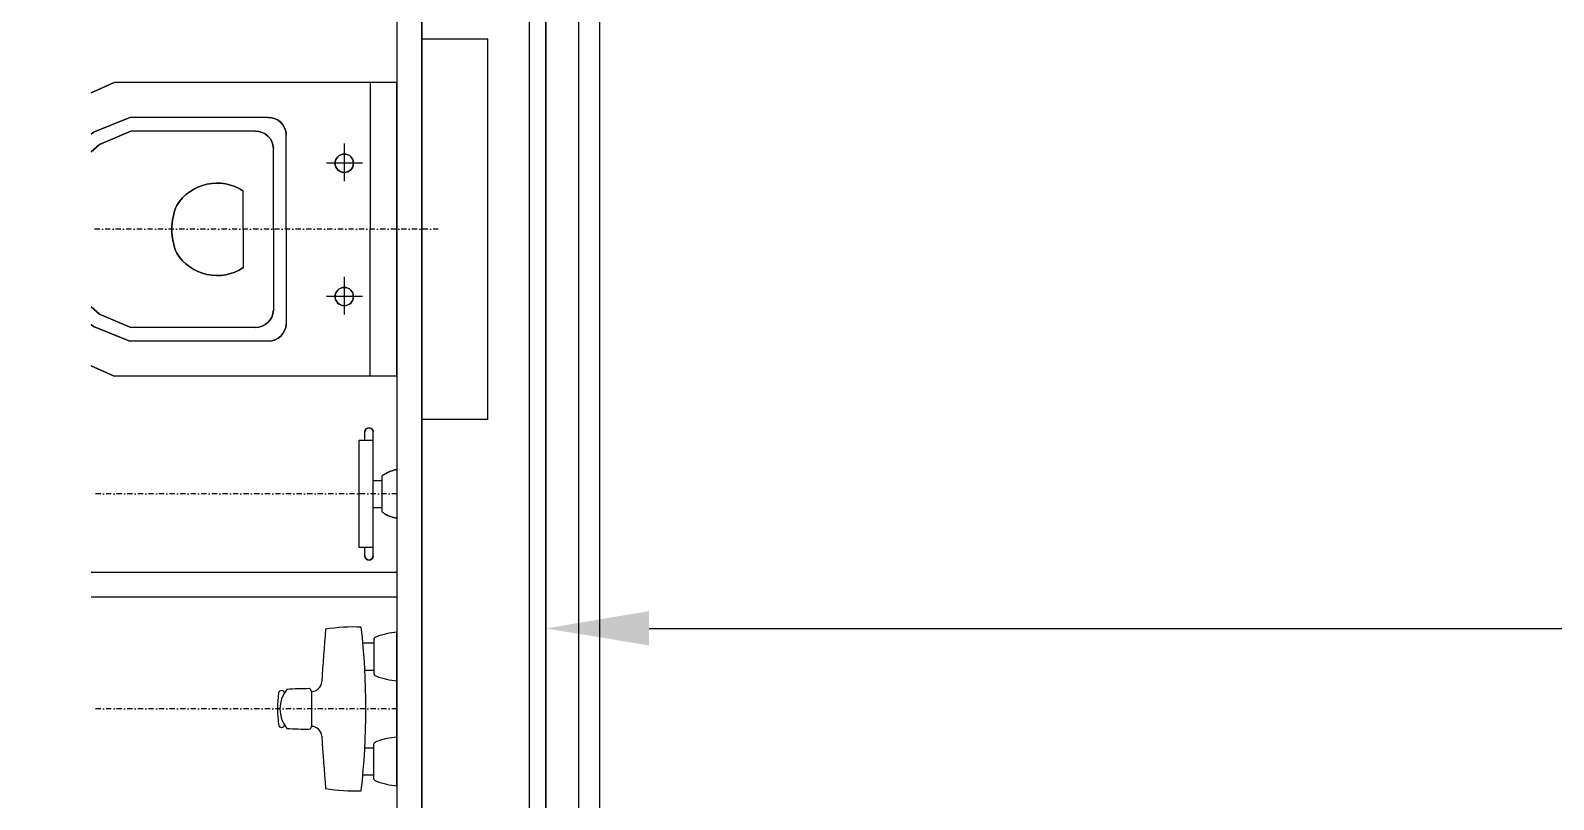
# Model space of a CAD drawing. Header units: millimetres. Extents: x 1226973 to 1255433, y -218643 to -189722.
# Drawn here: x 1236349 to 1238192, y -193767 to -192837 of the extents above; entities that cross this region are included whole.
import ezdxf

# ---------------------------------------------------------------- set-up
doc = ezdxf.new("R2010")
doc.units = ezdxf.units.MM
doc.linetypes.add('DASHDOT2', pattern=[12.7, 6.35, -3.175, 0, -3.175])
for name, color, linetype in [('Divar-komek', 7, 'Continuous'), ('Kafel', 7, 'Continuous'), ('OFFICE_BOUNDARY', 3, 'Continuous'), ('Santexnika', 7, 'Continuous'), ('Tavan', 7, 'Continuous')]:
    doc.layers.add(name, color=color, linetype=linetype)

msp = doc.modelspace()

# ---------------------------------------------------------------- linework, layer by layer
at = {"color": 1, "lineweight": 30}
msp.add_line((1236972.5, -197142.1), (1236972.5, -190122.1), dxfattribs=at)
msp.add_line((1236822.5, -197003.2), (1236822.5, -190702.1))
at = {"color": 0, "lineweight": -2, "transparency": 16777216}
for p, q in [((1236972.5, -193641.3), (1236972.5, -193497.2)), ((1237097.5, -193559.7), (1240247.5, -193559.7))]:
    msp.add_line(p, q, dxfattribs=at)
msp.add_lwpolyline([(1237012.5, -194542.1), (1237012.5, -190262.1), (1237132.5, -190262.1), (1237132.5, -190122.1), (1240332.5, -190122.1), (1240332.5, -190262.1), (1240892.5, -190262.1), (1240892.5, -192172.1), (1240372.5, -192172.1), (1240372.5, -194542.1)])
at = {"color": 0, "transparency": 16777216}
msp.add_solid([(1237097.5, -193538.8), (1237097.5, -193580.5), (1236972.5, -193559.7)], dxfattribs=at)
at = {"layer": 'Divar-komek'}
for p, q in [((1236822.5, -190902.1), (1236822.5, -197237.1)), ((1236952.5, -190902.1), (1236952.5, -197367.1))]:
    msp.add_line(p, q, dxfattribs=at)
at = {"layer": 'Kafel'}
for p, q in [((1236792.5, -190732.1), (1236792.5, -197212.1)), ((1236822.5, -190902.1), (1236822.5, -197212.1))]:
    msp.add_line(p, q, dxfattribs=at)
at = {"layer": 'OFFICE_BOUNDARY'}
msp.add_lwpolyline([(1237012.5, -190122.1), (1240892.5, -190122.1), (1240892.5, -192152.1), (1249632.5, -192152.1), (1249632.5, -200662.1), (1255032.5, -200662.1), (1255032.5, -209642.1), (1249452.5, -209642.1), (1249452.5, -215022.1), (1249482.5, -215022.1), (1249482.5, -218242.1), (1243522.5, -218242.1), (1243522.5, -209612.1), (1240552.5, -209612.1), (1240552.5, -203822.1), (1238522.5, -203822.1), (1238522.5, -201602.1), (1233202.5, -201602.1), (1233202.5, -197142.1), (1236972.5, -197142.1), (1236972.5, -190122.1), (1237012.5, -190122.1)], close=True, dxfattribs=at)
at = {"layer": 'Santexnika'}
for p, q in [((1236902.5, -192847.1), (1236822.5, -192847.1)), ((1236822.5, -193307.1), (1236822.5, -192847.1)), ((1236902.5, -192847.1), (1236822.5, -192847.1)), ((1236822.5, -193307.1), (1236822.5, -192847.1)), ((1236902.5, -192847.1), (1236822.5, -192847.1)), ((1236822.5, -193307.1), (1236822.5, -192847.1)), ((1236902.5, -192847.1), (1236822.5, -192847.1)), ((1236822.5, -193307.1), (1236822.5, -192847.1)), ((1236902.5, -192847.1), (1236822.5, -192847.1)), ((1236822.5, -193307.1), (1236822.5, -192847.1)), ((1236902.5, -192847.1), (1236822.5, -192847.1)), ((1236822.5, -193307.1), (1236822.5, -192847.1)), ((1236902.5, -192847.1), (1236822.5, -192847.1)), ((1236822.5, -193307.1), (1236822.5, -192847.1)), ((1236902.5, -192847.1), (1236822.5, -192847.1)), ((1236822.5, -193307.1), (1236822.5, -192847.1)), ((1236902.5, -193307.1), (1236902.5, -192847.1)), ((1236902.5, -193307.1), (1236902.5, -192847.1)), ((1236902.5, -193307.1), (1236902.5, -192847.1)), ((1236902.5, -193307.1), (1236902.5, -192847.1)), ((1236902.5, -193307.1), (1236902.5, -192847.1)), ((1236902.5, -193307.1), (1236902.5, -192847.1)), ((1236902.5, -193307.1), (1236902.5, -192847.1)), ((1236902.5, -193307.1), (1236902.5, -192847.1)), ((1236792.5, -192899.6), (1236450.4, -192899.6)), ((1236792.5, -192899.6), (1236450.4, -192899.6)), ((1236792.5, -192899.6), (1236450.4, -192899.6)), ((1236792.5, -192899.6), (1236450.4, -192899.6)), ((1236792.5, -192899.6), (1236450.4, -192899.6)), ((1236792.5, -192899.6), (1236450.4, -192899.6)), ((1236792.5, -192899.6), (1236450.4, -192899.6)), ((1236792.5, -192899.6), (1236450.4, -192899.6)), ((1236760, -192899.6), (1236760, -193077.1)), ((1236760, -192899.6), (1236760, -193077.1)), ((1236760, -192899.6), (1236760, -193077.1)), ((1236760, -192899.6), (1236760, -193077.1)), ((1236760, -192899.6), (1236760, -193077.1)), ((1236760, -192899.6), (1236760, -193077.1)), ((1236760, -192899.6), (1236760, -193077.1)), ((1236760, -192899.6), (1236760, -193077.1)), ((1236792.5, -193254.6), (1236792.5, -192899.6)), ((1236792.5, -193254.6), (1236792.5, -192899.6)), ((1236792.5, -193254.6), (1236792.5, -192899.6)), ((1236792.5, -193254.6), (1236792.5, -192899.6)), ((1236792.5, -193254.6), (1236792.5, -192899.6)), ((1236792.5, -193254.6), (1236792.5, -192899.6)), ((1236792.5, -193254.6), (1236792.5, -192899.6)), ((1236792.5, -193254.6), (1236792.5, -192899.6)), ((1236637, -192941.8), (1236469.1, -192941.8)), ((1236637, -192941.8), (1236469.1, -192941.8)), ((1236637, -192941.8), (1236469.1, -192941.8)), ((1236637, -192941.8), (1236469.1, -192941.8)), ((1236637, -192941.8), (1236469.1, -192941.8)), ((1236637, -192941.8), (1236469.1, -192941.8)), ((1236637, -192941.8), (1236469.1, -192941.8)), ((1236637, -192941.8), (1236469.1, -192941.8)), ((1236621.5, -192958.3), (1236470.6, -192958.3)), ((1236621.5, -192958.3), (1236470.6, -192958.3)), ((1236621.5, -192958.3), (1236470.6, -192958.3)), ((1236621.5, -192958.3), (1236470.6, -192958.3)), ((1236621.5, -192958.3), (1236470.6, -192958.3)), ((1236621.5, -192958.3), (1236470.6, -192958.3)), ((1236621.5, -192958.3), (1236470.6, -192958.3)), ((1236621.5, -192958.3), (1236470.6, -192958.3)), ((1236658.4, -193077.1), (1236658.4, -192962.8)), ((1236658.4, -193077.1), (1236658.4, -192962.8)), ((1236658.4, -193077.1), (1236658.4, -192962.8)), ((1236658.4, -193077.1), (1236658.4, -192962.8)), ((1236658.4, -193077.1), (1236658.4, -192962.8)), ((1236658.4, -193077.1), (1236658.4, -192962.8)), ((1236658.4, -193077.1), (1236658.4, -192962.8)), ((1236658.4, -193077.1), (1236658.4, -192962.8)), ((1236643, -193077.1), (1236643, -192979.3)), ((1236643, -193077.1), (1236643, -192979.3)), ((1236643, -193077.1), (1236643, -192979.3)), ((1236643, -193077.1), (1236643, -192979.3)), ((1236643, -193077.1), (1236643, -192979.3)), ((1236643, -193077.1), (1236643, -192979.3)), ((1236643, -193077.1), (1236643, -192979.3)), ((1236643, -193077.1), (1236643, -192979.3)), ((1236729, -193018.9), (1236729, -192973.4)), ((1236729, -193018.9), (1236729, -192973.4)), ((1236729, -193018.9), (1236729, -192973.4)), ((1236729, -193018.9), (1236729, -192973.4)), ((1236729, -193018.9), (1236729, -192973.4)), ((1236729, -193018.9), (1236729, -192973.4)), ((1236729, -193018.9), (1236729, -192973.4)), ((1236729, -193018.9), (1236729, -192973.4)), ((1236750.9, -192997.2), (1236707.1, -192997.2)), ((1236750.9, -192997.2), (1236707.1, -192997.2)), ((1236750.9, -192997.2), (1236707.1, -192997.2)), ((1236750.9, -192997.2), (1236707.1, -192997.2)), ((1236750.9, -192997.2), (1236707.1, -192997.2)), ((1236750.9, -192997.2), (1236707.1, -192997.2)), ((1236750.9, -192997.2), (1236707.1, -192997.2)), ((1236750.9, -192997.2), (1236707.1, -192997.2)), ((1236606.6, -193077.1), (1236606.6, -193030.8)), ((1236606.6, -193077.1), (1236606.6, -193030.8)), ((1236606.6, -193077.1), (1236606.6, -193030.8)), ((1236606.6, -193077.1), (1236606.6, -193030.8)), ((1236606.6, -193077.1), (1236606.6, -193030.8)), ((1236606.6, -193077.1), (1236606.6, -193030.8)), ((1236606.6, -193077.1), (1236606.6, -193030.8)), ((1236606.6, -193077.1), (1236606.6, -193030.8)), ((1236606.6, -193077.1), (1236606.6, -193123.5)), ((1236606.6, -193077.1), (1236606.6, -193123.5)), ((1236606.6, -193077.1), (1236606.6, -193123.5)), ((1236606.6, -193077.1), (1236606.6, -193123.5)), ((1236606.6, -193077.1), (1236606.6, -193123.5)), ((1236606.6, -193077.1), (1236606.6, -193123.5)), ((1236606.6, -193077.1), (1236606.6, -193123.5)), ((1236606.6, -193077.1), (1236606.6, -193123.5)), ((1236643, -193077.1), (1236643, -193174.9)), ((1236643, -193077.1), (1236643, -193174.9)), ((1236643, -193077.1), (1236643, -193174.9)), ((1236643, -193077.1), (1236643, -193174.9)), ((1236643, -193077.1), (1236643, -193174.9)), ((1236643, -193077.1), (1236643, -193174.9)), ((1236643, -193077.1), (1236643, -193174.9)), ((1236643, -193077.1), (1236643, -193174.9)), ((1236658.4, -193077.1), (1236658.4, -193191.5)), ((1236658.4, -193077.1), (1236658.4, -193191.5)), ((1236658.4, -193077.1), (1236658.4, -193191.5)), ((1236658.4, -193077.1), (1236658.4, -193191.5)), ((1236658.4, -193077.1), (1236658.4, -193191.5)), ((1236658.4, -193077.1), (1236658.4, -193191.5)), ((1236658.4, -193077.1), (1236658.4, -193191.5)), ((1236658.4, -193077.1), (1236658.4, -193191.5)), ((1236760, -193254.6), (1236760, -193077.1)), ((1236760, -193254.6), (1236760, -193077.1)), ((1236760, -193254.6), (1236760, -193077.1)), ((1236760, -193254.6), (1236760, -193077.1)), ((1236760, -193254.6), (1236760, -193077.1)), ((1236760, -193254.6), (1236760, -193077.1)), ((1236760, -193254.6), (1236760, -193077.1)), ((1236760, -193254.6), (1236760, -193077.1)), ((1236729, -193180.1), (1236729, -193134.5)), ((1236729, -193180.1), (1236729, -193134.5)), ((1236729, -193180.1), (1236729, -193134.5)), ((1236729, -193180.1), (1236729, -193134.5)), ((1236729, -193180.1), (1236729, -193134.5)), ((1236729, -193180.1), (1236729, -193134.5)), ((1236729, -193180.1), (1236729, -193134.5)), ((1236729, -193180.1), (1236729, -193134.5)), ((1236750.9, -193158.4), (1236707.1, -193158.4)), ((1236750.9, -193158.4), (1236707.1, -193158.4)), ((1236750.9, -193158.4), (1236707.1, -193158.4)), ((1236750.9, -193158.4), (1236707.1, -193158.4)), ((1236750.9, -193158.4), (1236707.1, -193158.4)), ((1236750.9, -193158.4), (1236707.1, -193158.4)), ((1236750.9, -193158.4), (1236707.1, -193158.4)), ((1236750.9, -193158.4), (1236707.1, -193158.4)), ((1236621.5, -193195.9), (1236470.6, -193195.9)), ((1236621.5, -193195.9), (1236470.6, -193195.9)), ((1236621.5, -193195.9), (1236470.6, -193195.9)), ((1236621.5, -193195.9), (1236470.6, -193195.9)), ((1236621.5, -193195.9), (1236470.6, -193195.9)), ((1236621.5, -193195.9), (1236470.6, -193195.9)), ((1236621.5, -193195.9), (1236470.6, -193195.9)), ((1236621.5, -193195.9), (1236470.6, -193195.9)), ((1236637, -193212.4), (1236469.1, -193212.4)), ((1236637, -193212.4), (1236469.1, -193212.4)), ((1236637, -193212.4), (1236469.1, -193212.4)), ((1236637, -193212.4), (1236469.1, -193212.4)), ((1236637, -193212.4), (1236469.1, -193212.4)), ((1236637, -193212.4), (1236469.1, -193212.4)), ((1236637, -193212.4), (1236469.1, -193212.4)), ((1236637, -193212.4), (1236469.1, -193212.4)), ((1236792.5, -193254.6), (1236450.4, -193254.6)), ((1236792.5, -193254.6), (1236450.4, -193254.6)), ((1236792.5, -193254.6), (1236450.4, -193254.6)), ((1236792.5, -193254.6), (1236450.4, -193254.6)), ((1236792.5, -193254.6), (1236450.4, -193254.6)), ((1236792.5, -193254.6), (1236450.4, -193254.6)), ((1236792.5, -193254.6), (1236450.4, -193254.6)), ((1236792.5, -193254.6), (1236450.4, -193254.6)), ((1236902.5, -193307.1), (1236822.5, -193307.1)), ((1236902.5, -193307.1), (1236822.5, -193307.1)), ((1236902.5, -193307.1), (1236822.5, -193307.1)), ((1236902.5, -193307.1), (1236822.5, -193307.1)), ((1236902.5, -193307.1), (1236822.5, -193307.1)), ((1236902.5, -193307.1), (1236822.5, -193307.1)), ((1236902.5, -193307.1), (1236822.5, -193307.1)), ((1236902.5, -193307.1), (1236822.5, -193307.1)), ((1236746.7, -193461.8), (1236746.7, -193332.5)), ((1236763.7, -193332.5), (1236746.7, -193332.5)), ((1236746.7, -193461.8), (1236746.7, -193332.5)), ((1236763.7, -193332.5), (1236746.7, -193332.5)), ((1236746.7, -193461.8), (1236746.7, -193332.5)), ((1236763.7, -193332.5), (1236746.7, -193332.5)), ((1236746.7, -193461.8), (1236746.7, -193332.5)), ((1236763.7, -193332.5), (1236746.7, -193332.5)), ((1236746.7, -193461.8), (1236746.7, -193332.5)), ((1236763.7, -193332.5), (1236746.7, -193332.5)), ((1236746.7, -193461.8), (1236746.7, -193332.5)), ((1236763.7, -193332.5), (1236746.7, -193332.5)), ((1236746.7, -193461.8), (1236746.7, -193332.5)), ((1236763.7, -193332.5), (1236746.7, -193332.5)), ((1236746.7, -193461.8), (1236746.7, -193332.5)), ((1236763.7, -193332.5), (1236746.7, -193332.5)), ((1236753.7, -193332.5), (1236753.7, -193322.1)), ((1236753.7, -193332.5), (1236753.7, -193322.1)), ((1236753.7, -193332.5), (1236753.7, -193322.1)), ((1236753.7, -193332.5), (1236753.7, -193322.1)), ((1236753.7, -193332.5), (1236753.7, -193322.1)), ((1236753.7, -193332.5), (1236753.7, -193322.1)), ((1236753.7, -193332.5), (1236753.7, -193322.1)), ((1236753.7, -193332.5), (1236753.7, -193322.1)), ((1236763.7, -193472.1), (1236763.7, -193322.1)), ((1236763.7, -193472.1), (1236763.7, -193322.1)), ((1236763.7, -193472.1), (1236763.7, -193322.1)), ((1236763.7, -193472.1), (1236763.7, -193322.1)), ((1236763.7, -193472.1), (1236763.7, -193322.1)), ((1236763.7, -193472.1), (1236763.7, -193322.1)), ((1236763.7, -193472.1), (1236763.7, -193322.1)), ((1236763.7, -193472.1), (1236763.7, -193322.1)), ((1236792.5, -193367.7), (1236792.5, -193426.6)), ((1236792.5, -193367.7), (1236792.5, -193426.6)), ((1236792.5, -193367.7), (1236792.5, -193426.6)), ((1236792.5, -193367.7), (1236792.5, -193426.6)), ((1236792.5, -193367.7), (1236792.5, -193426.6)), ((1236792.5, -193367.7), (1236792.5, -193426.6)), ((1236792.5, -193367.7), (1236792.5, -193426.6)), ((1236792.5, -193367.7), (1236792.5, -193426.6)), ((1236763.7, -193380.7), (1236774.7, -193380.7)), ((1236763.7, -193380.7), (1236774.7, -193380.7)), ((1236763.7, -193380.7), (1236774.7, -193380.7)), ((1236763.7, -193380.7), (1236774.7, -193380.7)), ((1236763.7, -193380.7), (1236774.7, -193380.7)), ((1236763.7, -193380.7), (1236774.7, -193380.7)), ((1236763.7, -193380.7), (1236774.7, -193380.7)), ((1236763.7, -193380.7), (1236774.7, -193380.7)), ((1236774.7, -193419), (1236774.7, -193375.3)), ((1236774.7, -193419), (1236774.7, -193375.3)), ((1236774.7, -193419), (1236774.7, -193375.3)), ((1236774.7, -193419), (1236774.7, -193375.3)), ((1236774.7, -193419), (1236774.7, -193375.3)), ((1236774.7, -193419), (1236774.7, -193375.3)), ((1236774.7, -193419), (1236774.7, -193375.3)), ((1236774.7, -193419), (1236774.7, -193375.3)), ((1236763.7, -193413.6), (1236774.7, -193413.6)), ((1236763.7, -193413.6), (1236774.7, -193413.6)), ((1236763.7, -193413.6), (1236774.7, -193413.6)), ((1236763.7, -193413.6), (1236774.7, -193413.6)), ((1236763.7, -193413.6), (1236774.7, -193413.6)), ((1236763.7, -193413.6), (1236774.7, -193413.6)), ((1236763.7, -193413.6), (1236774.7, -193413.6)), ((1236763.7, -193413.6), (1236774.7, -193413.6)), ((1236763.7, -193461.8), (1236746.7, -193461.8)), ((1236763.7, -193461.8), (1236746.7, -193461.8)), ((1236763.7, -193461.8), (1236746.7, -193461.8)), ((1236763.7, -193461.8), (1236746.7, -193461.8)), ((1236763.7, -193461.8), (1236746.7, -193461.8)), ((1236763.7, -193461.8), (1236746.7, -193461.8)), ((1236763.7, -193461.8), (1236746.7, -193461.8)), ((1236763.7, -193461.8), (1236746.7, -193461.8)), ((1236753.7, -193472.1), (1236753.7, -193461.8)), ((1236753.7, -193472.1), (1236753.7, -193461.8)), ((1236753.7, -193472.1), (1236753.7, -193461.8)), ((1236753.7, -193472.1), (1236753.7, -193461.8)), ((1236753.7, -193472.1), (1236753.7, -193461.8)), ((1236753.7, -193472.1), (1236753.7, -193461.8)), ((1236753.7, -193472.1), (1236753.7, -193461.8)), ((1236753.7, -193472.1), (1236753.7, -193461.8)), ((1236792.5, -193492.1), (1236422.5, -193492.1)), ((1236792.5, -193492.1), (1236422.5, -193492.1)), ((1236792.5, -193492.1), (1236422.5, -193492.1)), ((1236792.5, -193492.1), (1236422.5, -193492.1)), ((1236792.5, -193492.1), (1236422.5, -193492.1)), ((1236792.5, -193492.1), (1236422.5, -193492.1)), ((1236792.5, -193492.1), (1236422.5, -193492.1)), ((1236792.5, -193492.1), (1236422.5, -193492.1)), ((1236792.5, -193522.1), (1236422.5, -193522.1)), ((1236792.5, -193522.1), (1236422.5, -193522.1)), ((1236792.5, -193522.1), (1236422.5, -193522.1)), ((1236792.5, -193522.1), (1236422.5, -193522.1)), ((1236792.5, -193522.1), (1236422.5, -193522.1)), ((1236792.5, -193522.1), (1236422.5, -193522.1)), ((1236792.5, -193522.1), (1236422.5, -193522.1)), ((1236792.5, -193522.1), (1236422.5, -193522.1)), ((1236751.3, -193577.2), (1236764.7, -193577.2)), ((1236751.3, -193577.2), (1236764.7, -193577.2)), ((1236751.3, -193577.2), (1236764.7, -193577.2)), ((1236751.3, -193577.2), (1236764.7, -193577.2)), ((1236751.3, -193577.2), (1236764.7, -193577.2)), ((1236751.3, -193577.2), (1236764.7, -193577.2)), ((1236751.3, -193577.2), (1236764.7, -193577.2)), ((1236751.3, -193577.2), (1236764.7, -193577.2)), ((1236764.7, -193571.8), (1236764.7, -193615.5)), ((1236764.7, -193571.8), (1236764.7, -193615.5)), ((1236764.7, -193571.8), (1236764.7, -193615.5)), ((1236764.7, -193571.8), (1236764.7, -193615.5)), ((1236764.7, -193571.8), (1236764.7, -193615.5)), ((1236764.7, -193571.8), (1236764.7, -193615.5)), ((1236764.7, -193571.8), (1236764.7, -193615.5)), ((1236764.7, -193571.8), (1236764.7, -193615.5)), ((1236792.5, -193750), (1236792.5, -193564.2)), ((1236792.5, -193750), (1236792.5, -193564.2)), ((1236792.5, -193750), (1236792.5, -193564.2)), ((1236792.5, -193750), (1236792.5, -193564.2)), ((1236792.5, -193750), (1236792.5, -193564.2)), ((1236792.5, -193750), (1236792.5, -193564.2)), ((1236792.5, -193750), (1236792.5, -193564.2)), ((1236792.5, -193750), (1236792.5, -193564.2)), ((1236753.7, -193610.1), (1236764.7, -193610.1)), ((1236753.7, -193610.1), (1236764.7, -193610.1)), ((1236753.7, -193610.1), (1236764.7, -193610.1)), ((1236753.7, -193610.1), (1236764.7, -193610.1)), ((1236753.7, -193610.1), (1236764.7, -193610.1)), ((1236753.7, -193610.1), (1236764.7, -193610.1)), ((1236753.7, -193610.1), (1236764.7, -193610.1)), ((1236753.7, -193610.1), (1236764.7, -193610.1)), ((1236689, -193635.9), (1236689, -193678.3)), ((1236689, -193635.9), (1236689, -193678.3)), ((1236689, -193635.9), (1236689, -193678.3)), ((1236689, -193635.9), (1236689, -193678.3)), ((1236689, -193635.9), (1236689, -193678.3)), ((1236689, -193635.9), (1236689, -193678.3)), ((1236689, -193635.9), (1236689, -193678.3)), ((1236689, -193635.9), (1236689, -193678.3)), ((1236753.7, -193704.2), (1236764.7, -193704.2)), ((1236753.7, -193704.2), (1236764.7, -193704.2)), ((1236753.7, -193704.2), (1236764.7, -193704.2)), ((1236753.7, -193704.2), (1236764.7, -193704.2)), ((1236753.7, -193704.2), (1236764.7, -193704.2)), ((1236753.7, -193704.2), (1236764.7, -193704.2)), ((1236753.7, -193704.2), (1236764.7, -193704.2)), ((1236753.7, -193704.2), (1236764.7, -193704.2)), ((1236764.7, -193742.4), (1236764.7, -193698.8)), ((1236764.7, -193742.4), (1236764.7, -193698.8)), ((1236764.7, -193742.4), (1236764.7, -193698.8)), ((1236764.7, -193742.4), (1236764.7, -193698.8)), ((1236764.7, -193742.4), (1236764.7, -193698.8)), ((1236764.7, -193742.4), (1236764.7, -193698.8)), ((1236764.7, -193742.4), (1236764.7, -193698.8)), ((1236764.7, -193742.4), (1236764.7, -193698.8)), ((1236751.3, -193737), (1236764.7, -193737)), ((1236751.3, -193737), (1236764.7, -193737)), ((1236751.3, -193737), (1236764.7, -193737)), ((1236751.3, -193737), (1236764.7, -193737)), ((1236751.3, -193737), (1236764.7, -193737)), ((1236751.3, -193737), (1236764.7, -193737)), ((1236751.3, -193737), (1236764.7, -193737)), ((1236751.3, -193737), (1236764.7, -193737))]:
    msp.add_line(p, q, dxfattribs=at)
at = {"layer": 'Santexnika', "color": 26, "linetype": 'DASHDOT2', "true_color": 0x791e15}
for p, q in [((1236842.5, -193077.1), (1236422.5, -193077.1)), ((1236842.5, -193077.1), (1236422.5, -193077.1)), ((1236842.5, -193077.1), (1236422.5, -193077.1)), ((1236842.5, -193077.1), (1236422.5, -193077.1)), ((1236842.5, -193077.1), (1236422.5, -193077.1)), ((1236842.5, -193077.1), (1236422.5, -193077.1)), ((1236842.5, -193077.1), (1236422.5, -193077.1)), ((1236842.5, -193077.1), (1236422.5, -193077.1)), ((1236792.5, -193397.1), (1236422.5, -193397.1)), ((1236792.5, -193397.1), (1236422.5, -193397.1)), ((1236792.5, -193397.1), (1236422.5, -193397.1)), ((1236792.5, -193397.1), (1236422.5, -193397.1)), ((1236792.5, -193397.1), (1236422.5, -193397.1)), ((1236792.5, -193397.1), (1236422.5, -193397.1)), ((1236792.5, -193397.1), (1236422.5, -193397.1)), ((1236792.5, -193397.1), (1236422.5, -193397.1)), ((1236792.5, -193657.1), (1236422.5, -193657.1)), ((1236792.5, -193657.1), (1236422.5, -193657.1)), ((1236792.5, -193657.1), (1236422.5, -193657.1)), ((1236792.5, -193657.1), (1236422.5, -193657.1)), ((1236792.5, -193657.1), (1236422.5, -193657.1)), ((1236792.5, -193657.1), (1236422.5, -193657.1)), ((1236792.5, -193657.1), (1236422.5, -193657.1)), ((1236792.5, -193657.1), (1236422.5, -193657.1))]:
    msp.add_line(p, q, dxfattribs=at)
at = {"layer": 'Santexnika'}
for points in [[(1236422.5, -192912.1), (1236450.4, -192899.6)], [(1236450.4, -192899.6), (1236422.5, -192912.1)], [(1236450.4, -192899.6), (1236422.5, -192912.1)], [(1236450.4, -192899.6), (1236422.5, -192912.1)], [(1236450.4, -192899.6), (1236422.5, -192912.1)], [(1236450.4, -192899.6), (1236422.5, -192912.1)], [(1236450.4, -192899.6), (1236422.5, -192912.1)], [(1236450.4, -192899.6), (1236422.5, -192912.1)], [(1236422.5, -192962), (1236425.2, -192959.7), (1236469.1, -192941.8)], [(1236469.1, -192941.8), (1236425.2, -192959.7), (1236422.5, -192962)], [(1236469.1, -192941.8), (1236425.2, -192959.7), (1236422.5, -192962)], [(1236469.1, -192941.8), (1236425.2, -192959.7), (1236422.5, -192962)], [(1236469.1, -192941.8), (1236425.2, -192959.7), (1236422.5, -192962)], [(1236469.1, -192941.8), (1236425.2, -192959.7), (1236422.5, -192962)], [(1236469.1, -192941.8), (1236425.2, -192959.7), (1236422.5, -192962)], [(1236469.1, -192941.8), (1236425.2, -192959.7), (1236422.5, -192962)], [(1236422.5, -192983.4), (1236432.5, -192974.6), (1236470.6, -192958.3)], [(1236470.6, -192958.3), (1236432.5, -192974.6), (1236422.5, -192983.4)], [(1236470.6, -192958.3), (1236432.5, -192974.6), (1236422.5, -192983.4)], [(1236470.6, -192958.3), (1236432.5, -192974.6), (1236422.5, -192983.4)], [(1236470.6, -192958.3), (1236432.5, -192974.6), (1236422.5, -192983.4)], [(1236470.6, -192958.3), (1236432.5, -192974.6), (1236422.5, -192983.4)], [(1236470.6, -192958.3), (1236432.5, -192974.6), (1236422.5, -192983.4)], [(1236470.6, -192958.3), (1236432.5, -192974.6), (1236422.5, -192983.4)], [(1236470.6, -193195.9), (1236432.5, -193179.7), (1236422.5, -193170.8)], [(1236422.5, -193170.8), (1236432.5, -193179.7), (1236470.6, -193195.9)], [(1236422.5, -193170.8), (1236432.5, -193179.7), (1236470.6, -193195.9)], [(1236422.5, -193170.8), (1236432.5, -193179.7), (1236470.6, -193195.9)], [(1236422.5, -193170.8), (1236432.5, -193179.7), (1236470.6, -193195.9)], [(1236422.5, -193170.8), (1236432.5, -193179.7), (1236470.6, -193195.9)], [(1236422.5, -193170.8), (1236432.5, -193179.7), (1236470.6, -193195.9)], [(1236422.5, -193170.8), (1236432.5, -193179.7), (1236470.6, -193195.9)], [(1236469.1, -193212.4), (1236425.2, -193194.6), (1236422.5, -193192.3)], [(1236422.5, -193192.3), (1236425.2, -193194.6), (1236469.1, -193212.4)], [(1236422.5, -193192.3), (1236425.2, -193194.6), (1236469.1, -193212.4)], [(1236422.5, -193192.3), (1236425.2, -193194.6), (1236469.1, -193212.4)], [(1236422.5, -193192.3), (1236425.2, -193194.6), (1236469.1, -193212.4)], [(1236422.5, -193192.3), (1236425.2, -193194.6), (1236469.1, -193212.4)], [(1236422.5, -193192.3), (1236425.2, -193194.6), (1236469.1, -193212.4)], [(1236422.5, -193192.3), (1236425.2, -193194.6), (1236469.1, -193212.4)], [(1236450.4, -193254.6), (1236422.5, -193242.1)], [(1236422.5, -193242.1), (1236450.4, -193254.6)], [(1236422.5, -193242.1), (1236450.4, -193254.6)], [(1236422.5, -193242.1), (1236450.4, -193254.6)], [(1236422.5, -193242.1), (1236450.4, -193254.6)], [(1236422.5, -193242.1), (1236450.4, -193254.6)], [(1236422.5, -193242.1), (1236450.4, -193254.6)], [(1236422.5, -193242.1), (1236450.4, -193254.6)]]:
    msp.add_lwpolyline(points, dxfattribs=at)
at = {"layer": 'Santexnika', "extrusion": (0, 0, -1)}
for centre in [(-1236728.8, -192997.2), (-1236728.8, -193158.4)]:
    msp.add_circle(centre, 11.1, dxfattribs=at)
at = {"layer": 'Santexnika'}
for centre in [(1236728.8, -192997.2), (1236728.8, -192997.2), (1236728.8, -192997.2), (1236728.8, -192997.2), (1236728.8, -192997.2), (1236728.8, -192997.2), (1236728.8, -192997.2), (1236728.8, -193158.4), (1236728.8, -193158.4), (1236728.8, -193158.4), (1236728.8, -193158.4), (1236728.8, -193158.4), (1236728.8, -193158.4), (1236728.8, -193158.4)]:
    msp.add_circle(centre, 11.1, dxfattribs=at)
at = {"layer": 'Santexnika', "extrusion": (0, 0, -1)}
for centre, radius, start, end in [((-1236636.8, -192963.4), 21.6, 89.5761, 178.3144), ((-1236621.4, -192979.9), 21.6, 89.5761, 178.3144), ((-1236574.8, -193078.7), 57.5, 32.0212, 123.5551), ((-1236602.8, -193079.5), 82.9, 1.6164, 22.147), ((-1236602.8, -193074.8), 82.9, -22.147, -1.6164), ((-1236574.8, -193075.5), 57.5, -123.5551, -32.0212), ((-1236621.4, -193174.3), 21.6, -178.3144, -89.5761), ((-1236636.8, -193190.8), 21.6, -178.3144, -89.5761), ((-1236758.7, -193322.1), 5, 0, -180), ((-1236780.8, -193380.6), 8.09, 41.5044, 67.0081), ((-1236797.7, -193404.8), 37.4, 57.4456, 81.9817), ((-1236780.8, -193413.6), 8.09, -67.0081, -41.5044), ((-1236797.7, -193389.5), 37.4, -81.9817, -57.4456), ((-1236758.7, -193472.1), 5, -180, 0)]:
    msp.add_arc(centre, radius, start, end, dxfattribs=at)
at = {"layer": 'Santexnika'}
for centre, radius, start, end in [((1236636.8, -192963.4), 21.6, 1.6856, 90.4239), ((1236636.8, -192963.4), 21.6, 1.6856, 90.4239), ((1236636.8, -192963.4), 21.6, 1.6856, 90.4239), ((1236636.8, -192963.4), 21.6, 1.6856, 90.4239), ((1236636.8, -192963.4), 21.6, 1.6856, 90.4239), ((1236636.8, -192963.4), 21.6, 1.6856, 90.4239), ((1236636.8, -192963.4), 21.6, 1.6856, 90.4239), ((1236621.4, -192979.9), 21.6, 1.6856, 90.4239), ((1236621.4, -192979.9), 21.6, 1.6856, 90.4239), ((1236621.4, -192979.9), 21.6, 1.6856, 90.4239), ((1236621.4, -192979.9), 21.6, 1.6856, 90.4239), ((1236621.4, -192979.9), 21.6, 1.6856, 90.4239), ((1236621.4, -192979.9), 21.6, 1.6856, 90.4239), ((1236621.4, -192979.9), 21.6, 1.6856, 90.4239), ((1236574.8, -193078.7), 57.5, 56.4449, 147.9788), ((1236574.8, -193078.7), 57.5, 56.4449, 147.9788), ((1236574.8, -193078.7), 57.5, 56.4449, 147.9788), ((1236574.8, -193078.7), 57.5, 56.4449, 147.9788), ((1236574.8, -193078.7), 57.5, 56.4449, 147.9788), ((1236574.8, -193078.7), 57.5, 56.4449, 147.9788), ((1236574.8, -193078.7), 57.5, 56.4449, 147.9788), ((1236602.8, -193079.5), 82.9, 157.853, 178.3836), ((1236602.8, -193079.5), 82.9, 157.853, 178.3836), ((1236602.8, -193079.5), 82.9, 157.853, 178.3836), ((1236602.8, -193079.5), 82.9, 157.853, 178.3836), ((1236602.8, -193079.5), 82.9, 157.853, 178.3836), ((1236602.8, -193079.5), 82.9, 157.853, 178.3836), ((1236602.8, -193079.5), 82.9, 157.853, 178.3836), ((1236602.8, -193074.8), 82.9, -178.3836, -157.853), ((1236602.8, -193074.8), 82.9, -178.3836, -157.853), ((1236602.8, -193074.8), 82.9, -178.3836, -157.853), ((1236602.8, -193074.8), 82.9, -178.3836, -157.853), ((1236602.8, -193074.8), 82.9, -178.3836, -157.853), ((1236602.8, -193074.8), 82.9, -178.3836, -157.853), ((1236602.8, -193074.8), 82.9, -178.3836, -157.853), ((1236574.8, -193075.5), 57.5, -147.9788, -56.4449), ((1236574.8, -193075.5), 57.5, -147.9788, -56.4449), ((1236574.8, -193075.5), 57.5, -147.9788, -56.4449), ((1236574.8, -193075.5), 57.5, -147.9788, -56.4449), ((1236574.8, -193075.5), 57.5, -147.9788, -56.4449), ((1236574.8, -193075.5), 57.5, -147.9788, -56.4449), ((1236574.8, -193075.5), 57.5, -147.9788, -56.4449), ((1236621.4, -193174.3), 21.6, -90.4239, -1.6856), ((1236621.4, -193174.3), 21.6, -90.4239, -1.6856), ((1236621.4, -193174.3), 21.6, -90.4239, -1.6856), ((1236621.4, -193174.3), 21.6, -90.4239, -1.6856), ((1236621.4, -193174.3), 21.6, -90.4239, -1.6856), ((1236621.4, -193174.3), 21.6, -90.4239, -1.6856), ((1236621.4, -193174.3), 21.6, -90.4239, -1.6856), ((1236636.8, -193190.8), 21.6, -90.4239, -1.6856), ((1236636.8, -193190.8), 21.6, -90.4239, -1.6856), ((1236636.8, -193190.8), 21.6, -90.4239, -1.6856), ((1236636.8, -193190.8), 21.6, -90.4239, -1.6856), ((1236636.8, -193190.8), 21.6, -90.4239, -1.6856), ((1236636.8, -193190.8), 21.6, -90.4239, -1.6856), ((1236636.8, -193190.8), 21.6, -90.4239, -1.6856), ((1236758.7, -193322.1), 5, 0, 180), ((1236758.7, -193322.1), 5, 0, 180), ((1236758.7, -193322.1), 5, 0, 180), ((1236758.7, -193322.1), 5, 0, 180), ((1236758.7, -193322.1), 5, 0, 180), ((1236758.7, -193322.1), 5, 0, 180), ((1236758.7, -193322.1), 5, 0, 180), ((1236780.8, -193380.6), 8.09, 112.9919, 138.4956), ((1236780.8, -193380.6), 8.09, 112.9919, 138.4956), ((1236780.8, -193380.6), 8.09, 112.9919, 138.4956), ((1236780.8, -193380.6), 8.09, 112.9919, 138.4956), ((1236780.8, -193380.6), 8.09, 112.9919, 138.4956), ((1236780.8, -193380.6), 8.09, 112.9919, 138.4956), ((1236780.8, -193380.6), 8.09, 112.9919, 138.4956), ((1236797.7, -193404.8), 37.4, 98.0183, 122.5544), ((1236797.7, -193404.8), 37.4, 98.0183, 122.5544), ((1236797.7, -193404.8), 37.4, 98.0183, 122.5544), ((1236797.7, -193404.8), 37.4, 98.0183, 122.5544), ((1236797.7, -193404.8), 37.4, 98.0183, 122.5544), ((1236797.7, -193404.8), 37.4, 98.0183, 122.5544), ((1236797.7, -193404.8), 37.4, 98.0183, 122.5544), ((1236780.8, -193413.6), 8.09, -138.4956, -112.9919), ((1236780.8, -193413.6), 8.09, -138.4956, -112.9919), ((1236780.8, -193413.6), 8.09, -138.4956, -112.9919), ((1236780.8, -193413.6), 8.09, -138.4956, -112.9919), ((1236780.8, -193413.6), 8.09, -138.4956, -112.9919), ((1236780.8, -193413.6), 8.09, -138.4956, -112.9919), ((1236780.8, -193413.6), 8.09, -138.4956, -112.9919), ((1236797.7, -193389.5), 37.4, -122.5544, -98.0183), ((1236797.7, -193389.5), 37.4, -122.5544, -98.0183), ((1236797.7, -193389.5), 37.4, -122.5544, -98.0183), ((1236797.7, -193389.5), 37.4, -122.5544, -98.0183), ((1236797.7, -193389.5), 37.4, -122.5544, -98.0183), ((1236797.7, -193389.5), 37.4, -122.5544, -98.0183), ((1236797.7, -193389.5), 37.4, -122.5544, -98.0183), ((1236758.7, -193472.1), 5, 180, 0), ((1236758.7, -193472.1), 5, 180, 0), ((1236758.7, -193472.1), 5, 180, 0), ((1236758.7, -193472.1), 5, 180, 0), ((1236758.7, -193472.1), 5, 180, 0), ((1236758.7, -193472.1), 5, 180, 0), ((1236758.7, -193472.1), 5, 180, 0), ((1236739.3, -193760.7), 202.7, 87.1749, 99.4367), ((1236739.3, -193760.7), 202.7, 87.1749, 99.4367), ((1236739.3, -193760.7), 202.7, 87.1749, 99.4367), ((1236739.3, -193760.7), 202.7, 87.1749, 99.4367), ((1236739.3, -193760.7), 202.7, 87.1749, 99.4367), ((1236739.3, -193760.7), 202.7, 87.1749, 99.4367), ((1236739.3, -193760.7), 202.7, 87.1749, 99.4367), ((1236739.3, -193760.7), 202.7, 87.1749, 99.4367), ((1235881.8, -193657.1), 873.1, -6.4995, 6.4995), ((1235881.8, -193657.1), 873.1, -6.4995, 6.4995), ((1235881.8, -193657.1), 873.1, -6.4995, 6.4995), ((1235881.8, -193657.1), 873.1, -6.4995, 6.4995), ((1235881.8, -193657.1), 873.1, -6.4995, 6.4995), ((1235881.8, -193657.1), 873.1, -6.4995, 6.4995), ((1235881.8, -193657.1), 873.1, -6.4995, 6.4995), ((1235881.8, -193657.1), 873.1, -6.4995, 6.4995), ((1240112.3, -193835.5), 3417.3, 175.3885, 176.452), ((1240112.3, -193835.5), 3417.3, 175.3885, 176.452), ((1240112.3, -193835.5), 3417.3, 175.3885, 176.452), ((1240112.3, -193835.5), 3417.3, 175.3885, 176.452), ((1240112.3, -193835.5), 3417.3, 175.3885, 176.452), ((1240112.3, -193835.5), 3417.3, 175.3885, 176.452), ((1240112.3, -193835.5), 3417.3, 175.3885, 176.452), ((1240112.3, -193835.5), 3417.3, 175.3885, 176.452), ((1236770.8, -193577.2), 8.09, 112.9919, 138.4956), ((1236770.8, -193577.2), 8.09, 112.9919, 138.4956), ((1236770.8, -193577.2), 8.09, 112.9919, 138.4956), ((1236770.8, -193577.2), 8.09, 112.9919, 138.4956), ((1236770.8, -193577.2), 8.09, 112.9919, 138.4956), ((1236770.8, -193577.2), 8.09, 112.9919, 138.4956), ((1236770.8, -193577.2), 8.09, 112.9919, 138.4956), ((1236770.8, -193577.2), 8.09, 112.9919, 138.4956), ((1236800.6, -193659.6), 95.7, 94.816, 110.1457), ((1236800.6, -193659.6), 95.7, 94.816, 110.1457), ((1236800.6, -193659.6), 95.7, 94.816, 110.1457), ((1236800.6, -193659.6), 95.7, 94.816, 110.1457), ((1236800.6, -193659.6), 95.7, 94.816, 110.1457), ((1236800.6, -193659.6), 95.7, 94.816, 110.1457), ((1236800.6, -193659.6), 95.7, 94.816, 110.1457), ((1236800.6, -193659.6), 95.7, 94.816, 110.1457), ((1236689, -193623.3), 12.7, -90.1961, -3.548), ((1236689, -193623.3), 12.7, -90.1961, -3.548), ((1236689, -193623.3), 12.7, -90.1961, -3.548), ((1236689, -193623.3), 12.7, -90.1961, -3.548), ((1236689, -193623.3), 12.7, -90.1961, -3.548), ((1236689, -193623.3), 12.7, -90.1961, -3.548), ((1236689, -193623.3), 12.7, -90.1961, -3.548), ((1236689, -193623.3), 12.7, -90.1961, -3.548), ((1236770.8, -193610.1), 8.09, -138.4956, -112.9919), ((1236770.8, -193610.1), 8.09, -138.4956, -112.9919), ((1236770.8, -193610.1), 8.09, -138.4956, -112.9919), ((1236770.8, -193610.1), 8.09, -138.4956, -112.9919), ((1236770.8, -193610.1), 8.09, -138.4956, -112.9919), ((1236770.8, -193610.1), 8.09, -138.4956, -112.9919), ((1236770.8, -193610.1), 8.09, -138.4956, -112.9919), ((1236770.8, -193610.1), 8.09, -138.4956, -112.9919), ((1236800.6, -193527.7), 95.7, -110.1457, -94.816), ((1236800.6, -193527.7), 95.7, -110.1457, -94.816), ((1236800.6, -193527.7), 95.7, -110.1457, -94.816), ((1236800.6, -193527.7), 95.7, -110.1457, -94.816), ((1236800.6, -193527.7), 95.7, -110.1457, -94.816), ((1236800.6, -193527.7), 95.7, -110.1457, -94.816), ((1236800.6, -193527.7), 95.7, -110.1457, -94.816), ((1236800.6, -193527.7), 95.7, -110.1457, -94.816), ((1236785.3, -193657.1), 137.4, 171.8724, -171.8724), ((1236785.3, -193657.1), 137.4, 171.8724, -171.8724), ((1236785.3, -193657.1), 137.4, 171.8724, -171.8724), ((1236785.3, -193657.1), 137.4, 171.8724, -171.8724), ((1236785.3, -193657.1), 137.4, 171.8724, -171.8724), ((1236785.3, -193657.1), 137.4, 171.8724, -171.8724), ((1236785.3, -193657.1), 137.4, 171.8724, -171.8724), ((1236785.3, -193657.1), 137.4, 171.8724, -171.8724), ((1236652.9, -193638.6), 3.74, 16.9044, 166.3079), ((1236652.9, -193638.6), 3.74, 16.9044, 166.3079), ((1236652.9, -193638.6), 3.74, 16.9044, 166.3079), ((1236652.9, -193638.6), 3.74, 16.9044, 166.3079), ((1236652.9, -193638.6), 3.74, 16.9044, 166.3079), ((1236652.9, -193638.6), 3.74, 16.9044, 166.3079), ((1236652.9, -193638.6), 3.74, 16.9044, 166.3079), ((1236652.9, -193638.6), 3.74, 16.9044, 166.3079), ((1236688.5, -193657.1), 37.6, 141.0864, -141.0864), ((1236688.5, -193657.1), 37.6, 141.0864, -141.0864), ((1236688.5, -193657.1), 37.6, 141.0864, -141.0864), ((1236688.5, -193657.1), 37.6, 141.0864, -141.0864), ((1236688.5, -193657.1), 37.6, 141.0864, -141.0864), ((1236688.5, -193657.1), 37.6, 141.0864, -141.0864), ((1236688.5, -193657.1), 37.6, 141.0864, -141.0864), ((1236688.5, -193657.1), 37.6, 141.0864, -141.0864), ((1236685.9, -194003.4), 370.8, 89.9348, 94.1243), ((1236685.9, -194003.4), 370.8, 89.9348, 94.1243), ((1236685.9, -194003.4), 370.8, 89.9348, 94.1243), ((1236685.9, -194003.4), 370.8, 89.9348, 94.1243), ((1236685.9, -194003.4), 370.8, 89.9348, 94.1243), ((1236685.9, -194003.4), 370.8, 89.9348, 94.1243), ((1236685.9, -194003.4), 370.8, 89.9348, 94.1243), ((1236685.9, -194003.4), 370.8, 89.9348, 94.1243), ((1236685.3, -193636.1), 3.69, 2.5378, 73.278), ((1236685.3, -193636.1), 3.69, 2.5378, 73.278), ((1236685.3, -193636.1), 3.69, 2.5378, 73.278), ((1236685.3, -193636.1), 3.69, 2.5378, 73.278), ((1236685.3, -193636.1), 3.69, 2.5378, 73.278), ((1236685.3, -193636.1), 3.69, 2.5378, 73.278), ((1236685.3, -193636.1), 3.69, 2.5378, 73.278), ((1236685.3, -193636.1), 3.69, 2.5378, 73.278), ((1236652.9, -193675.7), 3.74, -166.3079, -16.9044), ((1236652.9, -193675.7), 3.74, -166.3079, -16.9044), ((1236652.9, -193675.7), 3.74, -166.3079, -16.9044), ((1236652.9, -193675.7), 3.74, -166.3079, -16.9044), ((1236652.9, -193675.7), 3.74, -166.3079, -16.9044), ((1236652.9, -193675.7), 3.74, -166.3079, -16.9044), ((1236652.9, -193675.7), 3.74, -166.3079, -16.9044), ((1236652.9, -193675.7), 3.74, -166.3079, -16.9044), ((1236685.9, -193310.8), 370.8, -94.1243, -89.9348), ((1236685.9, -193310.8), 370.8, -94.1243, -89.9348), ((1236685.9, -193310.8), 370.8, -94.1243, -89.9348), ((1236685.9, -193310.8), 370.8, -94.1243, -89.9348), ((1236685.9, -193310.8), 370.8, -94.1243, -89.9348), ((1236685.9, -193310.8), 370.8, -94.1243, -89.9348), ((1236685.9, -193310.8), 370.8, -94.1243, -89.9348), ((1236685.9, -193310.8), 370.8, -94.1243, -89.9348), ((1236685.3, -193678.1), 3.69, -73.278, -2.5378), ((1236685.3, -193678.1), 3.69, -73.278, -2.5378), ((1236685.3, -193678.1), 3.69, -73.278, -2.5378), ((1236685.3, -193678.1), 3.69, -73.278, -2.5378), ((1236685.3, -193678.1), 3.69, -73.278, -2.5378), ((1236685.3, -193678.1), 3.69, -73.278, -2.5378), ((1236685.3, -193678.1), 3.69, -73.278, -2.5378), ((1236685.3, -193678.1), 3.69, -73.278, -2.5378), ((1236689, -193691), 12.7, 3.548, 90.1961), ((1236689, -193691), 12.7, 3.548, 90.1961), ((1236689, -193691), 12.7, 3.548, 90.1961), ((1236689, -193691), 12.7, 3.548, 90.1961), ((1236689, -193691), 12.7, 3.548, 90.1961), ((1236689, -193691), 12.7, 3.548, 90.1961), ((1236689, -193691), 12.7, 3.548, 90.1961), ((1236689, -193691), 12.7, 3.548, 90.1961), ((1240112.3, -193478.7), 3417.3, -176.452, -175.3885), ((1240112.3, -193478.7), 3417.3, -176.452, -175.3885), ((1240112.3, -193478.7), 3417.3, -176.452, -175.3885), ((1240112.3, -193478.7), 3417.3, -176.452, -175.3885), ((1240112.3, -193478.7), 3417.3, -176.452, -175.3885), ((1240112.3, -193478.7), 3417.3, -176.452, -175.3885), ((1240112.3, -193478.7), 3417.3, -176.452, -175.3885), ((1240112.3, -193478.7), 3417.3, -176.452, -175.3885), ((1236770.8, -193704.1), 8.09, 112.9919, 138.4956), ((1236770.8, -193704.1), 8.09, 112.9919, 138.4956), ((1236770.8, -193704.1), 8.09, 112.9919, 138.4956), ((1236770.8, -193704.1), 8.09, 112.9919, 138.4956), ((1236770.8, -193704.1), 8.09, 112.9919, 138.4956), ((1236770.8, -193704.1), 8.09, 112.9919, 138.4956), ((1236770.8, -193704.1), 8.09, 112.9919, 138.4956), ((1236770.8, -193704.1), 8.09, 112.9919, 138.4956), ((1236800.6, -193786.5), 95.7, 94.816, 110.1457), ((1236800.6, -193786.5), 95.7, 94.816, 110.1457), ((1236800.6, -193786.5), 95.7, 94.816, 110.1457), ((1236800.6, -193786.5), 95.7, 94.816, 110.1457), ((1236800.6, -193786.5), 95.7, 94.816, 110.1457), ((1236800.6, -193786.5), 95.7, 94.816, 110.1457), ((1236800.6, -193786.5), 95.7, 94.816, 110.1457), ((1236800.6, -193786.5), 95.7, 94.816, 110.1457), ((1236770.8, -193737.1), 8.09, -138.4956, -112.9919), ((1236770.8, -193737.1), 8.09, -138.4956, -112.9919), ((1236770.8, -193737.1), 8.09, -138.4956, -112.9919), ((1236770.8, -193737.1), 8.09, -138.4956, -112.9919), ((1236770.8, -193737.1), 8.09, -138.4956, -112.9919), ((1236770.8, -193737.1), 8.09, -138.4956, -112.9919), ((1236770.8, -193737.1), 8.09, -138.4956, -112.9919), ((1236770.8, -193737.1), 8.09, -138.4956, -112.9919), ((1236739.3, -193553.5), 202.7, -99.4367, -87.1749), ((1236739.3, -193553.5), 202.7, -99.4367, -87.1749), ((1236739.3, -193553.5), 202.7, -99.4367, -87.1749), ((1236739.3, -193553.5), 202.7, -99.4367, -87.1749), ((1236739.3, -193553.5), 202.7, -99.4367, -87.1749), ((1236739.3, -193553.5), 202.7, -99.4367, -87.1749), ((1236739.3, -193553.5), 202.7, -99.4367, -87.1749), ((1236739.3, -193553.5), 202.7, -99.4367, -87.1749), ((1236800.6, -193654.7), 95.7, -110.1457, -94.816), ((1236800.6, -193654.7), 95.7, -110.1457, -94.816), ((1236800.6, -193654.7), 95.7, -110.1457, -94.816), ((1236800.6, -193654.7), 95.7, -110.1457, -94.816), ((1236800.6, -193654.7), 95.7, -110.1457, -94.816), ((1236800.6, -193654.7), 95.7, -110.1457, -94.816), ((1236800.6, -193654.7), 95.7, -110.1457, -94.816), ((1236800.6, -193654.7), 95.7, -110.1457, -94.816)]:
    msp.add_arc(centre, radius, start, end, dxfattribs=at)
at = {"layer": 'Tavan'}
msp.add_line((1237037.5, -190732.1), (1237037.5, -197427.1), dxfattribs=at)

doc.saveas('drawing.dxf')
